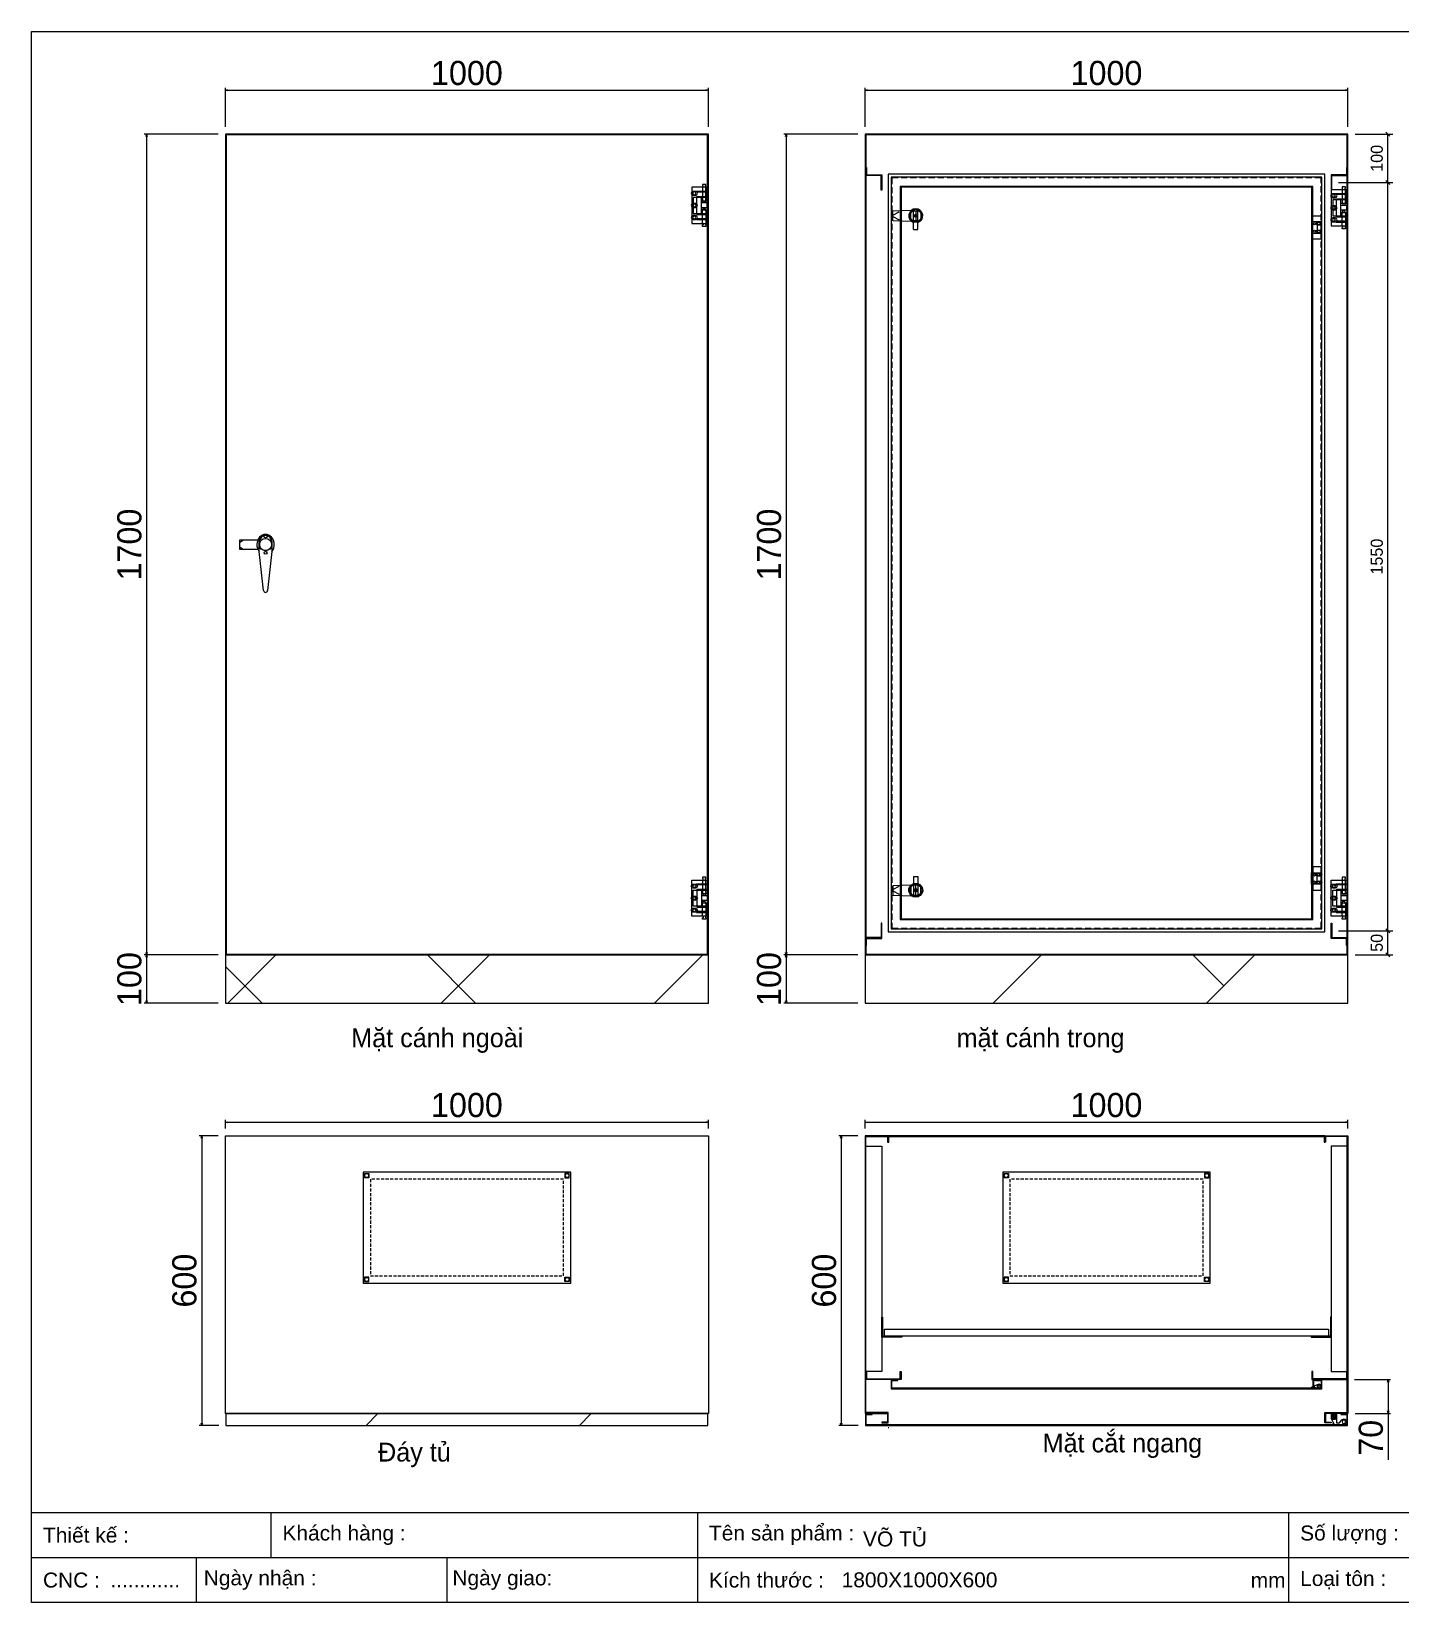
# Model space of a CAD drawing. Header units: millimetres. Extents: x 0 to 4603, y 0 to 3254.
# Drawn here: x 0 to 2836, y 0 to 3254 of the extents above; entities that cross this region are included whole.
import ezdxf

# ---------------------------------------------------------------- set-up
doc = ezdxf.new("R2010")
doc.units = ezdxf.units.MM
doc.linetypes.add('HIDDEN', pattern=[9.525, 6.35, -3.175])
doc.linetypes.add('HIDDENX2', pattern=[19.05, 12.7, -6.35])
for name, color, linetype in [('DIM', 253, 'Continuous'), ('Ghi chu', 7, 'Continuous'), ('HEATER', 1, 'Continuous')]:
    doc.layers.add(name, color=color, linetype=linetype)
doc.styles.add('Arial', font='arial.ttf')
doc.dimstyles.new('CNC', dxfattribs={"dimtxt": 50, "dimasz": 5, "dimexe": 5, "dimexo": 15, "dimgap": 10, "dimtad": 1, "dimdec": 0, "dimtxsty": 'Standard', "dimblk": 'OPEN30', "dimcen": 10, "dimclrd": 5, "dimclre": 5, "dimclrt": 3, "dimazin": 3, "dimtfac": 1, "dimtdec": 0, "dimtmove": 0, "dimatfit": 3, "dimldrblk": 'ARCHTICK', "dimlwd": 9, "dimlwe": 9})
doc.dimstyles.new('Dim-25', dxfattribs={"dimtxt": 25, "dimasz": 8, "dimexe": 10, "dimexo": 15, "dimgap": 10, "dimtad": 1, "dimdec": 0, "dimtxsty": 'Standard', "dimblk": 'OBLIQUE', "dimcen": 10, "dimclrd": 5, "dimclre": 5, "dimclrt": 3, "dimazin": 3, "dimtfac": 1, "dimtdec": 0, "dimtmove": 0, "dimatfit": 3, "dimldrblk": 'OBLIQUE', "dimlwd": 9, "dimlwe": 9})

# ---------------------------------------------------------------- blocks, each defined once
blk = doc.blocks.new('*D1')
at = {"color": 0, "linetype": 'ByBlock', "lineweight": -2}
for p, q in [((401.9, 3132.6), (406.9, 3133.9)), ((406.9, 3131.2), (401.9, 3132.6)), ((401.9, 3132.6), (406.9, 3132.6)), ((1396.9, 3133.9), (1401.9, 3132.6)), ((1401.9, 3132.6), (1396.9, 3131.2)), ((1401.9, 3132.6), (1396.9, 3132.6))]:
    blk.add_line(p, q, dxfattribs=at)
at = {"layer": 'Defpoints', "color": 0, "transparency": 16777216}
for p in [(1401.9, 3132.6), (401.9, 3041.6), (1401.9, 3041.6)]:
    blk.add_point(p, dxfattribs=at)
at = {"layer": 'DIM', "color": 5, "lineweight": 9, "transparency": 16777216}
for p, q in [((401.9, 3056.6), (401.9, 3137.6)), ((406.9, 3132.6), (1396.9, 3132.6)), ((1401.9, 3056.6), (1401.9, 3137.6))]:
    blk.add_line(p, q, dxfattribs=at)
at = {"layer": 'DIM', "color": 3, "transparency": 16777216, "insert": (901.9, 3168.1), "char_height": 50, "attachment_point": 5}
blk.add_mtext('1000', dxfattribs=at)
blk = doc.blocks.new('_ArchTick')
at = {"color": 0, "const_width": 0.15}
blk.add_lwpolyline([(-0.5, -0.5), (0.5, 0.5)], dxfattribs=at)
blk = doc.blocks.new('_Open30')
at = {"color": 0, "linetype": 'ByBlock', "lineweight": -2}
for p, q in [((-1, 0.27), (0, 0)), ((0, 0), (-1, -0.27)), ((0, 0), (-1, 0))]:
    blk.add_line(p, q, dxfattribs=at)
blk = doc.blocks.new('*D2')
at = {"color": 0, "linetype": 'ByBlock', "lineweight": -2}
for p, q in [((237.3, 3036.6), (238.6, 3041.6)), ((238.6, 3041.6), (239.9, 3036.6)), ((238.6, 3041.6), (238.6, 3036.6)), ((238.6, 1341.6), (237.3, 1346.6)), ((239.9, 1346.6), (238.6, 1341.6)), ((238.6, 1341.6), (238.6, 1346.6))]:
    blk.add_line(p, q, dxfattribs=at)
at = {"layer": 'Defpoints', "color": 0, "transparency": 16777216}
for p in [(401.9, 3041.6), (238.6, 1341.6), (401.9, 1341.6)]:
    blk.add_point(p, dxfattribs=at)
at = {"layer": 'DIM', "color": 5, "lineweight": 9, "transparency": 16777216}
for p, q in [((386.9, 3041.6), (233.6, 3041.6)), ((238.6, 3036.6), (238.6, 1346.6)), ((386.9, 1341.6), (233.6, 1341.6))]:
    blk.add_line(p, q, dxfattribs=at)
at = {"layer": 'DIM', "color": 3, "transparency": 16777216, "insert": (203.1, 2191.6), "char_height": 50, "attachment_point": 5, "rotation": 90}
blk.add_mtext('1700', dxfattribs=at)
blk = doc.blocks.new('*D3')
at = {"color": 0, "linetype": 'ByBlock', "lineweight": -2}
for p, q in [((237.3, 1336.6), (238.6, 1341.6)), ((238.6, 1341.6), (239.9, 1336.6)), ((238.6, 1341.6), (238.6, 1336.6)), ((238.6, 1241.6), (237.3, 1246.6)), ((239.9, 1246.6), (238.6, 1241.6)), ((238.6, 1241.6), (238.6, 1246.6))]:
    blk.add_line(p, q, dxfattribs=at)
at = {"layer": 'Defpoints', "color": 0, "transparency": 16777216}
for p in [(238.6, 1341.6), (238.6, 1241.6), (401.9, 1241.6)]:
    blk.add_point(p, dxfattribs=at)
at = {"layer": 'DIM', "color": 5, "lineweight": 9, "transparency": 16777216}
for p, q in [((238.6, 1336.6), (238.6, 1246.6)), ((253.6, 1341.6), (243.6, 1341.6)), ((386.9, 1241.6), (233.6, 1241.6))]:
    blk.add_line(p, q, dxfattribs=at)
at = {"layer": 'DIM', "color": 3, "transparency": 16777216, "insert": (203.1, 1291.6), "char_height": 50, "attachment_point": 5, "rotation": 90}
blk.add_mtext('100', dxfattribs=at)
blk = doc.blocks.new('*D4')
at = {"color": 0, "linetype": 'ByBlock', "lineweight": -2}
for p, q in [((351.2, 961.9), (352.6, 966.9)), ((352.6, 966.9), (353.9, 961.9)), ((352.6, 966.9), (352.6, 961.9)), ((352.6, 366.9), (351.2, 371.9)), ((353.9, 371.9), (352.6, 366.9)), ((352.6, 366.9), (352.6, 371.9))]:
    blk.add_line(p, q, dxfattribs=at)
at = {"layer": 'Defpoints', "color": 0, "transparency": 16777216}
for p in [(401.9, 966.9), (352.6, 366.9), (402.9, 366.9)]:
    blk.add_point(p, dxfattribs=at)
at = {"layer": 'DIM', "color": 5, "lineweight": 9, "transparency": 16777216}
for p, q in [((386.9, 966.9), (347.6, 966.9)), ((352.6, 961.9), (352.6, 371.9)), ((387.9, 366.9), (347.6, 366.9))]:
    blk.add_line(p, q, dxfattribs=at)
at = {"layer": 'DIM', "color": 3, "transparency": 16777216, "insert": (317, 666.9), "char_height": 50, "attachment_point": 5, "rotation": 90}
blk.add_mtext('600', dxfattribs=at)
blk = doc.blocks.new('MS308-2-1')
at = {"color": 1}
for p, q in [((-53, 4.6), (-46, 10)), ((-13.3, -14.2), (-13.3, 6.7)), ((-12.3, 6.7), (-12.3, -6.9)), ((12.3, 6.7), (12.3, -6.9)), ((13.3, 6.7), (13.3, -14.2)), ((-53, -4.6), (-46, -10)), ((-4, -95), (-13.3, -14.2)), ((13.3, -14.2), (4, -95))]:
    blk.add_line(p, q, dxfattribs=at)
blk.add_lwpolyline([(-15.8, -10), (-53, -10), (-53, 10), (-15.8, 10)], dxfattribs=at)
for centre, radius, start, end in [((0, 6.7), 13.3, 0, 180), ((0, 6.7), 12.3, 0, 180), ((0, 5.9), 17.7, 226.184, 313.816), ((0, -95), 4, 180, 0)]:
    blk.add_arc(centre, radius, start, end, dxfattribs=at)
blk.add_ellipse((0, 0), major_axis=(0, 21), ratio=0.857143, start_param=3.972003, end_param=8.594367, dxfattribs=at)
blk = doc.blocks.new('*D5')
at = {"color": 0, "linetype": 'ByBlock', "lineweight": -2}
for p, q in [((401.9, 994.8), (406.9, 996.1)), ((406.9, 993.4), (401.9, 994.8)), ((401.9, 994.8), (406.9, 994.8)), ((1396.9, 996.1), (1401.9, 994.8)), ((1401.9, 994.8), (1396.9, 993.4)), ((1401.9, 994.8), (1396.9, 994.8))]:
    blk.add_line(p, q, dxfattribs=at)
at = {"layer": 'Defpoints', "color": 0, "transparency": 16777216}
for p in [(1401.9, 994.8), (401.9, 966.9), (1401.9, 966.9)]:
    blk.add_point(p, dxfattribs=at)
at = {"layer": 'DIM', "color": 5, "lineweight": 9, "transparency": 16777216}
for p, q in [((401.9, 981.9), (401.9, 999.8)), ((406.9, 994.8), (1396.9, 994.8)), ((1401.9, 981.9), (1401.9, 999.8))]:
    blk.add_line(p, q, dxfattribs=at)
at = {"layer": 'DIM', "color": 3, "transparency": 16777216, "insert": (901.9, 1030.3), "char_height": 50, "attachment_point": 5}
blk.add_mtext('1000', dxfattribs=at)
blk = doc.blocks.new('HL011-1-3')
at = {"color": 1}
for p, q in [((29.5, 81), (22.5, 81)), ((22.5, 81), (22.5, 78)), ((23.5, 78), (22.5, 78)), ((22.5, 75), (22.5, 49)), ((23.5, 75), (22.5, 75)), ((23.5, 75), (23.5, 78)), ((29.5, 78), (28.5, 78)), ((28.5, 75), (28.5, 78)), ((28.5, 75), (29.5, 75)), ((29.5, 78), (29.5, 81)), ((29.5, 49), (29.5, 75)), ((11, 56), (11, 19)), ((11, 56), (32, 56)), ((20, 54), (20, 21)), ((20, 47), (32, 47)), ((32, 42.5), (20, 42.5)), ((22.5, 49), (24, 44)), ((24, 44), (28, 44)), ((29.5, 49), (28, 44)), ((11, 19), (32, 19)), ((32, 32.5), (20, 32.5)), ((20, 28), (32, 28)), ((22.5, 26), (24, 31)), ((22.5, 0), (22.5, 26)), ((23.5, 0), (22.5, 0)), ((23.5, 0), (23.5, -3)), ((24, 31), (28, 31)), ((29.5, 26), (28, 31)), ((28.5, 0), (28.5, -3)), ((28.5, 0), (29.5, 0)), ((29.5, 26), (29.5, 0)), ((22.5, -6), (22.5, -3)), ((23.5, -3), (22.5, -3)), ((29.5, -6), (22.5, -6)), ((29.5, -3), (28.5, -3)), ((29.5, -3), (29.5, -6))]:
    blk.add_line(p, q, dxfattribs=at)
for points in [[(32, 19), (32, 0), (0, 0), (0, 75), (32, 75), (32, 56)], [(32, 28), (32, 21), (3, 21), (3, 54), (32, 54), (32, 47)], [(32, 42.5), (32, 32.5)]]:
    blk.add_lwpolyline(points, dxfattribs=at)
for points in [[(10, 67), (32, 67), (32, 65), (10, 65)], [(10, 8), (32, 8), (32, 10), (10, 10)]]:
    blk.add_lwpolyline(points, close=True, dxfattribs=at)
for centre in [(5.5, 62.5), (5.5, 37.5), (5.5, 12.5)]:
    blk.add_circle(centre, 3, dxfattribs=at)
blk = doc.blocks.new('*D6')
at = {"color": 0, "linetype": 'ByBlock', "lineweight": -2}
for p, q in [((1726.5, 3132.6), (1731.5, 3133.9)), ((1731.5, 3131.2), (1726.5, 3132.6)), ((1726.5, 3132.6), (1731.5, 3132.6)), ((2721.5, 3133.9), (2726.5, 3132.6)), ((2726.5, 3132.6), (2721.5, 3131.2)), ((2726.5, 3132.6), (2721.5, 3132.6))]:
    blk.add_line(p, q, dxfattribs=at)
at = {"layer": 'Defpoints', "color": 0, "transparency": 16777216}
for p in [(2726.5, 3132.6), (1726.5, 3041.6), (2726.5, 3041.6)]:
    blk.add_point(p, dxfattribs=at)
at = {"layer": 'DIM', "color": 5, "lineweight": 9, "transparency": 16777216}
for p, q in [((1726.5, 3056.6), (1726.5, 3137.6)), ((1731.5, 3132.6), (2721.5, 3132.6)), ((2726.5, 3056.6), (2726.5, 3137.6))]:
    blk.add_line(p, q, dxfattribs=at)
at = {"layer": 'DIM', "color": 3, "transparency": 16777216, "insert": (2226.5, 3168.1), "char_height": 50, "attachment_point": 5}
blk.add_mtext('1000', dxfattribs=at)
blk = doc.blocks.new('*D7')
at = {"color": 0, "linetype": 'ByBlock', "lineweight": -2}
for p, q in [((1562, 3036.6), (1563.3, 3041.6)), ((1563.3, 3041.6), (1564.6, 3036.6)), ((1563.3, 3041.6), (1563.3, 3036.6)), ((1563.3, 1341.6), (1562, 1346.6)), ((1564.6, 1346.6), (1563.3, 1341.6)), ((1563.3, 1341.6), (1563.3, 1346.6))]:
    blk.add_line(p, q, dxfattribs=at)
at = {"layer": 'Defpoints', "color": 0, "transparency": 16777216}
for p in [(1726.5, 3041.6), (1563.3, 1341.6), (1726.5, 1341.6)]:
    blk.add_point(p, dxfattribs=at)
at = {"layer": 'DIM', "color": 5, "lineweight": 9, "transparency": 16777216}
for p, q in [((1711.5, 3041.6), (1558.3, 3041.6)), ((1563.3, 3036.6), (1563.3, 1346.6)), ((1711.5, 1341.6), (1558.3, 1341.6))]:
    blk.add_line(p, q, dxfattribs=at)
at = {"layer": 'DIM', "color": 3, "transparency": 16777216, "insert": (1527.8, 2191.6), "char_height": 50, "attachment_point": 5, "rotation": 90}
blk.add_mtext('1700', dxfattribs=at)
blk = doc.blocks.new('*D8')
at = {"color": 0, "linetype": 'ByBlock', "lineweight": -2}
for p, q in [((1562, 1336.6), (1563.3, 1341.6)), ((1563.3, 1341.6), (1564.6, 1336.6)), ((1563.3, 1341.6), (1563.3, 1336.6)), ((1563.3, 1241.6), (1562, 1246.6)), ((1564.6, 1246.6), (1563.3, 1241.6)), ((1563.3, 1241.6), (1563.3, 1246.6))]:
    blk.add_line(p, q, dxfattribs=at)
at = {"layer": 'Defpoints', "color": 0, "transparency": 16777216}
for p in [(1563.3, 1341.6), (1563.3, 1241.6), (1726.5, 1241.6)]:
    blk.add_point(p, dxfattribs=at)
at = {"layer": 'DIM', "color": 5, "lineweight": 9, "transparency": 16777216}
for p, q in [((1563.3, 1336.6), (1563.3, 1246.6)), ((1578.3, 1341.6), (1568.3, 1341.6)), ((1711.5, 1241.6), (1558.3, 1241.6))]:
    blk.add_line(p, q, dxfattribs=at)
at = {"layer": 'DIM', "color": 3, "transparency": 16777216, "insert": (1527.8, 1291.6), "char_height": 50, "attachment_point": 5, "rotation": 90}
blk.add_mtext('100', dxfattribs=at)
blk = doc.blocks.new('ovan6x9')
at = {"color": 2}
for p, q in [((2, 6), (8, 6)), ((2, 0), (8, 0))]:
    blk.add_line(p, q, dxfattribs=at)
for centre, start, end in [((2, 3), 90, 270), ((8, 3), 270, 90)]:
    blk.add_arc(centre, 3, start, end, dxfattribs=at)
blk = doc.blocks.new('HL036-1-1')
at = {"color": 1}
blk.add_line((9.5, 36.2), (9.5, 12.2), dxfattribs=at)
for points in [[(-2.5, 12.2), (17.5, 12.2), (17.5, 36.2), (-2.5, 36.2)], [(0, 48.5), (17.5, 48.5), (17.5, 0), (0, 0)]]:
    blk.add_lwpolyline(points, close=True, dxfattribs=at)
for centre, radius in [((3.5, 31.8), 2), ((12.7, 32.5), 2.5), ((3.5, 16.8), 2), ((12.7, 16), 2.5)]:
    blk.add_circle(centre, radius, dxfattribs=at)
blk = doc.blocks.new('SDGFGHGHG')
at = {"layer": 'HEATER'}
for p, q in [((860892.9, 570780.5), (860931.6, 570782)), ((860892.9, 570760.5), (860892.9, 570780.5)), ((860892.9, 570771.9), (860906.3, 570778.7)), ((860935.9, 570742), (860935.9, 570784.3)), ((860944.9, 570742), (860944.9, 570784.3)), ((860892.9, 570769.1), (860906.3, 570762.4)), ((860892.9, 570760.5), (860931.6, 570759.1)), ((860935.9, 570742), (860944.9, 570742)), ((860937.5, 570771.3), (860939.5, 570771.3)), ((860937.5, 570769.8), (860939.5, 570769.8)), ((860939.5, 570773.5), (860939.5, 570771.3)), ((860939.5, 570769.8), (860939.5, 570767.6)), ((860941.3, 570773.5), (860941.3, 570771.3)), ((860941.3, 570771.3), (860943.4, 570771.3)), ((860941.3, 570769.8), (860941.3, 570767.6)), ((860941.3, 570769.8), (860943.4, 570769.8))]:
    blk.add_line(p, q, dxfattribs=at)
blk.add_circle((860940.4, 570770.5), 3.08, dxfattribs=at)
blk.add_arc((860940.4, 570770.5), 14.5, 288.08, 251.92, dxfattribs=at)
blk = doc.blocks.new('SĐFHGGH')
at = {"layer": 'HEATER'}
for points in [[(860943.4, 570717), (860943.4, 570718.4), (860937.4, 570718.4), (860937.4, 570717)], [(860928.8, 570702.4), (860927.4, 570702.4), (860927.4, 570708.4), (860928.8, 570708.4)], [(860943.4, 570693.8), (860943.4, 570692.4), (860937.4, 570692.4), (860937.4, 570693.8)], [(860952.1, 570702.4), (860953.4, 570702.4), (860953.4, 570708.4), (860952.1, 570708.4)]]:
    blk.add_lwpolyline(points, dxfattribs=at)
for start, end in [(104.4775, 165.5225), (14.4775, 75.5225), (194.4775, 255.5225), (284.4775, 345.5225)]:
    blk.add_arc((860940.4, 570705.4), 12, start, end, dxfattribs=at)
blk = doc.blocks.new('MS722')
for name, p in [('SDGFGHGHG', (-860940.4, -570770.5)), ('SĐFHGGH', (-860940.4, -570705.4))]:
    blk.add_blockref(name, p)
blk = doc.blocks.new('KHUNG CHUẨN')
at = {"color": 7}
for p, q in [((19889.2, -28535.2), (16919.2, -28535.2)), ((17239.2, -28535.2), (17239.2, -28595.2)), ((17809.2, -28535.2), (17809.2, -28655.2)), ((18599.2, -28535.2), (18599.2, -28655.2)), ((18939.2, -28595.2), (16919.2, -28595.2)), ((17139.2, -28595.2), (17139.2, -28655.2)), ((17474.2, -28595.2), (17474.2, -28655.2))]:
    blk.add_line(p, q, dxfattribs=at)
blk.add_lwpolyline([(16919.2, -26555.2), (19889.2, -26555.2), (19889.2, -28655.2), (16919.2, -28655.2)], close=True, dxfattribs=at)
at = {"color": 2, "char_height": 20, "attachment_point": 4, "style": 'Arial'}
for s, insert, width in [('  Thiết kế :', (16919.2, -28565.2), 917.634), ('  Khách hàng :', (17239.2, -28565.2), 917.634), ('  Tên sản phẩm :', (17809.2, -28565.2), 917.634), ('  Số lượng :', (18599.2, -28565.2), 917.634), ('  CNC :', (16919.2, -28625.2), 917.634), ('  Ngày nhận :', (17134, -28625.2), 556.651), ('  Ngày giao:', (17466.3, -28625.2), 556.651), ('  Kích thước :', (17809.2, -28625.2), 917.634), ('mm', (18548.6, -28625.2), 73.831), ('  Loại tôn :', (18599.2, -28625.2), 917.634)]:
    blk.add_mtext(s, dxfattribs=dict(at, insert=insert, width=width))
at = {"color": 3, "style": 'Arial'}
for tag, p in [('#01', (17055.6, -28580.1)), ('#02', (17431.4, -28580.1)), ('#03', (18030.6, -28580.1)), ('#08', (18751.7, -28580.1)), ('#10', (19064.8, -28580.1)), ('#04', (17024.8, -28634.6)), ('#05', (17308.5, -28633)), ('#06', (17632.7, -28633.7)), ('#07', (18002, -28634.7)), ('#09', (18753.8, -28632.6)), ('#11', (19060.3, -28625.7)), ('#12', (19806.5, -28628.9))]:
    blk.add_attdef(tag, p, '', height=20, dxfattribs=at)
blk = doc.blocks.new('*D10')
at = {"color": 5, "lineweight": 9, "ltscale": 3, "transparency": 16777216}
for p, q in [((2707, 1391.6), (2819.2, 1391.6)), ((2809.2, 1341.6), (2809.2, 1391.6)), ((2741.5, 1341.6), (2819.2, 1341.6))]:
    blk.add_line(p, q, dxfattribs=at)
at = {"color": 0, "linetype": 'ByBlock', "lineweight": -2}
for p, q in [((2813.2, 1387.6), (2805.2, 1395.6)), ((2805.2, 1345.6), (2813.2, 1337.6))]:
    blk.add_line(p, q, dxfattribs=at)
at = {"layer": 'Defpoints', "color": 0, "ltscale": 3, "transparency": 16777216}
for p in [(2692, 1391.6), (2809.2, 1391.6), (2726.5, 1341.6)]:
    blk.add_point(p, dxfattribs=at)
at = {"color": 3, "ltscale": 3, "transparency": 16777216, "insert": (2786.4, 1366.6), "char_height": 25, "attachment_point": 5, "rotation": 90}
blk.add_mtext('50', dxfattribs=at)
blk = doc.blocks.new('_Oblique')
at = {"color": 0, "linetype": 'ByBlock', "lineweight": -2}
blk.add_line((-0.5, -0.5), (0.5, 0.5), dxfattribs=at)
blk = doc.blocks.new('*D11')
at = {"color": 5, "lineweight": 9, "ltscale": 3, "transparency": 16777216}
for p, q in [((2707, 2941.6), (2819.2, 2941.6)), ((2809.2, 1391.6), (2809.2, 2941.6)), ((2707, 1391.6), (2819.2, 1391.6))]:
    blk.add_line(p, q, dxfattribs=at)
at = {"color": 0, "linetype": 'ByBlock', "lineweight": -2}
for p, q in [((2813.2, 2937.6), (2805.2, 2945.6)), ((2805.2, 1395.6), (2813.2, 1387.6))]:
    blk.add_line(p, q, dxfattribs=at)
at = {"layer": 'Defpoints', "color": 0, "ltscale": 3, "transparency": 16777216}
for p in [(2692, 2941.6), (2809.2, 2941.6), (2692, 1391.6)]:
    blk.add_point(p, dxfattribs=at)
at = {"color": 3, "ltscale": 3, "transparency": 16777216, "insert": (2786.4, 2166.6), "char_height": 25, "attachment_point": 5, "rotation": 90}
blk.add_mtext('1550', dxfattribs=at)
blk = doc.blocks.new('*D12')
at = {"color": 5, "lineweight": 9, "ltscale": 3, "transparency": 16777216}
for p, q in [((2741.5, 3041.6), (2819.2, 3041.6)), ((2809.2, 2941.6), (2809.2, 3041.6)), ((2707, 2941.6), (2819.2, 2941.6))]:
    blk.add_line(p, q, dxfattribs=at)
at = {"color": 0, "linetype": 'ByBlock', "lineweight": -2}
for p, q in [((2813.2, 3037.6), (2805.2, 3045.6)), ((2805.2, 2945.6), (2813.2, 2937.6))]:
    blk.add_line(p, q, dxfattribs=at)
at = {"layer": 'Defpoints', "color": 0, "ltscale": 3, "transparency": 16777216}
for p in [(2726.5, 3041.6), (2809.2, 3041.6), (2692, 2941.6)]:
    blk.add_point(p, dxfattribs=at)
at = {"color": 3, "ltscale": 3, "transparency": 16777216, "insert": (2786.4, 2991.6), "char_height": 25, "attachment_point": 5, "rotation": 90}
blk.add_mtext('100', dxfattribs=at)
blk = doc.blocks.new('*D13')
at = {"color": 0, "linetype": 'ByBlock', "lineweight": -2}
for p, q in [((1675.9, 961.9), (1677.3, 966.9)), ((1677.3, 966.9), (1678.6, 961.9)), ((1677.3, 966.9), (1677.3, 961.9)), ((1677.3, 366.9), (1675.9, 371.9)), ((1678.6, 371.9), (1677.3, 366.9)), ((1677.3, 366.9), (1677.3, 371.9))]:
    blk.add_line(p, q, dxfattribs=at)
at = {"layer": 'Defpoints', "color": 0, "transparency": 16777216}
for p in [(1726.5, 966.9), (1677.3, 366.9), (1727.5, 366.9)]:
    blk.add_point(p, dxfattribs=at)
at = {"layer": 'DIM', "color": 5, "lineweight": 9, "transparency": 16777216}
for p, q in [((1711.5, 966.9), (1672.3, 966.9)), ((1677.3, 961.9), (1677.3, 371.9)), ((1712.5, 366.9), (1672.3, 366.9))]:
    blk.add_line(p, q, dxfattribs=at)
at = {"layer": 'DIM', "color": 3, "transparency": 16777216, "insert": (1641.7, 666.9), "char_height": 50, "attachment_point": 5, "rotation": 90}
blk.add_mtext('600', dxfattribs=at)
blk = doc.blocks.new('*D14')
at = {"color": 0, "linetype": 'ByBlock', "lineweight": -2}
for p, q in [((1726.5, 994.8), (1731.5, 996.1)), ((1731.5, 993.4), (1726.5, 994.8)), ((1726.5, 994.8), (1731.5, 994.8)), ((2721.5, 996.1), (2726.5, 994.8)), ((2726.5, 994.8), (2721.5, 993.4)), ((2726.5, 994.8), (2721.5, 994.8))]:
    blk.add_line(p, q, dxfattribs=at)
at = {"layer": 'Defpoints', "color": 0, "transparency": 16777216}
for p in [(2726.5, 994.8), (1726.5, 966.9), (2726.5, 966.9)]:
    blk.add_point(p, dxfattribs=at)
at = {"layer": 'DIM', "color": 5, "lineweight": 9, "transparency": 16777216}
for p, q in [((1726.5, 981.9), (1726.5, 999.8)), ((1731.5, 994.8), (2721.5, 994.8)), ((2726.5, 981.9), (2726.5, 999.8))]:
    blk.add_line(p, q, dxfattribs=at)
at = {"layer": 'DIM', "color": 3, "transparency": 16777216, "insert": (2226.5, 1030.3), "char_height": 50, "attachment_point": 5}
blk.add_mtext('1000', dxfattribs=at)
blk = doc.blocks.new('*D15')
at = {"color": 0, "linetype": 'ByBlock', "lineweight": -2}
for p, q in [((2808.4, 456.9), (2809.7, 461.9)), ((2809.7, 461.9), (2811, 456.9)), ((2809.7, 461.9), (2809.7, 456.9)), ((2809.7, 391.9), (2808.4, 396.9)), ((2811, 396.9), (2809.7, 391.9)), ((2809.7, 391.9), (2809.7, 396.9))]:
    blk.add_line(p, q, dxfattribs=at)
at = {"layer": 'Defpoints', "color": 0, "transparency": 16777216}
for p in [(2725, 461.9), (2726.5, 391.9), (2809.7, 391.9)]:
    blk.add_point(p, dxfattribs=at)
at = {"layer": 'DIM', "color": 5, "lineweight": 9, "transparency": 16777216}
for p, q in [((2740, 461.9), (2814.7, 461.9)), ((2809.7, 456.9), (2809.7, 396.9)), ((2741.5, 391.9), (2814.7, 391.9)), ((2809.7, 391.9), (2809.7, 295.8))]:
    blk.add_line(p, q, dxfattribs=at)
at = {"layer": 'DIM', "color": 3, "transparency": 16777216, "insert": (2774.2, 341.3), "char_height": 50, "attachment_point": 5, "rotation": 90}
blk.add_mtext('70', dxfattribs=at)
blk = doc.blocks.new('HL011-1-4')
h = blk.add_hatch()
h.set_pattern_fill('ANSI31', color=2, scale=0.5, style=0)
h.paths.add_polyline_path([(2.5, 0), (8.5, 0), (8.5, 12), (2.5, 12)])
at = {"color": 1}
for p, q in [((7, 23.5), (0, 10)), ((0, 0), (0, 10)), ((11, 0), (0, 0)), ((7, 23.5), (26, 23.5)), ((11, 0), (11, 19.5)), ((11, 19.5), (17, 19.5)), ((17, 19.5), (21.2, 13.9))]:
    blk.add_line(p, q, dxfattribs=at)
at = {"color": 2}
blk.add_lwpolyline([(2.5, 0), (2.5, 12), (8.5, 12), (8.5, 0)], dxfattribs=at)
at = {"color": 1}
blk.add_lwpolyline([(5.7, 21), (3, 21), (3, 23.5), (7, 23.5)], dxfattribs=at)
blk.add_circle((26, 17.5), 3.5, dxfattribs=at)
blk.add_arc((26, 17.5), 6, 216.8699, 90, dxfattribs=at)
blk = doc.blocks.new('HL036-1-2')
at = {"layer": 'Ghi chu', "color": 1}
for p, q in [((-3, 17.8), (-18.9, 17.8)), ((-18.9, 15.8), (-18.9, 17.8)), ((-12.1, 15.8), (-18.9, 15.8)), ((-16.4, 1), (-16.4, 14)), ((-15.6, 15), (-3.9, 17.7)), ((0, 0), (-15.4, 0)), ((-14.4, 3), (-14.4, 11.9)), ((0, 2), (-13.4, 2)), ((-13.1, 12.8), (-4.3, 9.8)), ((-6.2, 2), (-6.2, 0)), ((-1.2, 2), (-1.2, 0)), ((0, 0), (0, 2))]:
    blk.add_line(p, q, dxfattribs=at)
for radius in [4.1, 2.1]:
    blk.add_circle((-3, 13.7), radius, dxfattribs=at)
for centre, start, end in [((-15.4, 14), 102.9616, 180), ((-15.4, 1), 180, 270), ((-13.4, 11.9), 71.3254, 180), ((-13.4, 3), 180, 270)]:
    blk.add_arc(centre, 1, start, end, dxfattribs=at)

msp = doc.modelspace()

# ---------------------------------------------------------------- hatches: boundary and pattern name
at = {"ltscale": 3}
h = msp.add_hatch(dxfattribs=at)
h.set_pattern_fill('ANSI38', color=256, scale=50, style=0)
h.set_pattern_definition([(45, (0, -488394.37), (-220.97087, 220.97087), []), (135, (0, -488394.37), (-662.9126, 220.97087), [781.25, -468.75])])
h.paths.add_polyline_path([(401.9, 1241.6), (1401.9, 1241.6), (1401.9, 1341.6), (401.9, 1341.6)])
h = msp.add_hatch(dxfattribs=at)
h.set_pattern_fill('ANSI38', color=256, scale=50, style=0)
h.set_pattern_definition([(45, (53734.48, -488394.37), (-220.97087, 220.97087), []), (135, (53734.48, -488394.37), (-662.9126, 220.97087), [781.25, -468.75])])
h.paths.add_polyline_path([(1726.5, 1241.6), (2726.5, 1241.6), (2726.5, 1341.6), (1726.5, 1341.6)])
h = msp.add_hatch(dxfattribs=at)
h.set_pattern_fill('ANSI31', color=256, scale=200, style=0)
h.set_pattern_definition([(45, (0, -1953577.5), (-3535.534, 3535.534), [])])
h.paths.add_polyline_path([(686.9, 891.9), (686.9, 661.9), (1116.9, 661.9), (1116.9, 891.9)], flags=16)
h.paths.add_polyline_path([(401.9, 966.9), (1401.9, 966.9), (1401.9, 391.9), (401.9, 391.9)])
h = msp.add_hatch(dxfattribs=at)
h.set_pattern_fill('ANSI31', color=256, scale=100, angle=75, style=0)
h.set_pattern_definition([(195, (941564.3, -260056), (323.5238, -1207.4073), [])])
h.paths.add_polyline_path([(686.9, 891.9), (686.9, 661.9), (1116.9, 661.9), (1116.9, 891.9)])
h = msp.add_hatch(dxfattribs=at)
h.set_pattern_fill('ANSI31', color=256, scale=50, angle=90, style=0)
h.set_pattern_definition([(225, (498394.37, 0), (220.97087, -220.97087), [])])
h.paths.add_polyline_path([(1400.9, 390.9), (402.9, 390.9), (402.9, 366.9), (1400.9, 366.9)])

# ---------------------------------------------------------------- linework, layer by layer
for p, q in [((1831.5, 2882.8), (1831.5, 2862.3)), ((1831.5, 1465.3), (1831.5, 1485.8)), ((1774.5, 362.4), (1776, 362.4))]:
    msp.add_line(p, q, dxfattribs=at)
for points in [[(401.9, 1341.6), (1401.9, 1341.6), (1401.9, 3041.6), (401.9, 3041.6)], [(403.4, 1343.1), (1400.4, 1343.1), (1400.4, 3040.1), (403.4, 3040.1)], [(1726.5, 1341.6), (2726.5, 1341.6), (2726.5, 3041.6), (1726.5, 3041.6)], [(1728, 1343.1), (2725, 1343.1), (2725, 3040.1), (1728, 3040.1)], [(1774.5, 1389.6), (2678.5, 1389.6), (2678.5, 2958.6), (1774.5, 2958.6)], [(401.9, 1241.6), (1401.9, 1241.6), (1401.9, 1341.6), (401.9, 1341.6)], [(1726.5, 1241.6), (2726.5, 1241.6), (2726.5, 1341.6), (1726.5, 1341.6)], [(686.9, 891.9), (686.9, 661.9), (1116.9, 661.9), (1116.9, 891.9)], [(2011.5, 891.9), (2011.5, 661.9), (2441.5, 661.9), (2441.5, 891.9)]]:
    msp.add_lwpolyline(points, close=True)
at = {"color": 8}
for points in [[(1759.5, 2925.8), (1759.5, 2955.8), (1728, 2955.8), (1728, 2972.3), (1729.5, 2972.3), (1729.5, 2957.3), (1761, 2957.3), (1761, 2925.8)], [(2693.5, 2925.8), (2693.5, 2955.8), (2725, 2955.8), (2725, 2972.3), (2723.5, 2972.3), (2723.5, 2957.3), (2692, 2957.3), (2692, 2925.8)], [(1759.5, 1407.3), (1759.5, 1377.3), (1728, 1377.3), (1728, 1360.8), (1729.5, 1360.8), (1729.5, 1375.8), (1761, 1375.8), (1761, 1407.3)], [(2693.5, 1407.3), (2693.5, 1377.3), (2725, 1377.3), (2725, 1360.8), (2723.5, 1360.8), (2723.5, 1375.8), (2692, 1375.8), (2692, 1407.3)], [(1728, 945.4), (1761, 945.4), (1761, 478.4), (1728, 478.4)], [(2725, 945.4), (2692, 945.4), (2692, 478.4), (2725, 478.4)], [(1802.5, 550), (1761, 550), (1761, 591.5), (1762.5, 591.5), (1762.5, 551.5), (1802.5, 551.5)], [(2650.5, 550), (2692, 550), (2692, 591.5), (2690.5, 591.5), (2690.5, 551.5), (2650.5, 551.5)], [(1766.5, 566.5), (2686.5, 566.5), (2686.5, 551.5), (1766.5, 551.5)]]:
    msp.add_lwpolyline(points, close=True, dxfattribs=at)
at = {"color": 6}
for points in [[(1780.5, 1395.6), (2672.5, 1395.6), (2672.5, 2952.6), (1780.5, 2952.6)], [(2659, 460.1), (2671, 460.1), (2671, 444.1), (1782, 444.1), (1782, 460.1), (1794, 460.1), (1794, 461.6), (1780.5, 461.6), (1780.5, 442.6), (2672.5, 442.6), (2672.5, 461.6), (2659, 461.6)]]:
    msp.add_lwpolyline(points, close=True, dxfattribs=at)
at = {"color": 6, "linetype": 'HIDDENX2'}
msp.add_lwpolyline([(1782, 1397.1), (2671, 1397.1), (2671, 2951.1), (1782, 2951.1)], close=True, dxfattribs=at)
at = {"color": 3}
for points in [[(1799.5, 1414.6), (2653.5, 1414.6), (2653.5, 2933.6), (1799.5, 2933.6)], [(1801, 1416.1), (2652, 1416.1), (2652, 2932.1), (1801, 2932.1)], [(1729.5, 478.4), (1729.5, 463.4), (1799.5, 463.4), (1799.5, 478.4), (1801, 478.4), (1801, 461.9), (1728, 461.9), (1728, 478.4)], [(2723.5, 478.4), (2723.5, 463.4), (2653.5, 463.4), (2653.5, 478.4), (2652, 478.4), (2652, 461.9), (2725, 461.9), (2725, 478.4)]]:
    msp.add_lwpolyline(points, close=True, dxfattribs=at)
at = {"color": 2}
for points in [[(1370.4, 2923.1, 1), (1370.4, 2915.1), (1375.4, 2915.1, 1), (1375.4, 2923.1)], [(1370.4, 2898.1, 1), (1370.4, 2890.1), (1375.4, 2890.1, 1), (1375.4, 2898.1)], [(2695, 2918.1, 1), (2695, 2910.1), (2700, 2910.1, 1), (2700, 2918.1)], [(1370.4, 2873.1, 1), (1370.4, 2865.1), (1375.4, 2865.1, 1), (1375.4, 2873.1)], [(2695, 2893.1, 1), (2695, 2885.1), (2700, 2885.1, 1), (2700, 2893.1)], [(2695, 2868.1, 1), (2695, 2860.1), (2700, 2860.1, 1), (2700, 2868.1)], [(1370.4, 1480.1, -1), (1370.4, 1488.1), (1375.4, 1488.1, -1), (1375.4, 1480.1)], [(2695, 1480.1, -1), (2695, 1488.1), (2700, 1488.1, -1), (2700, 1480.1)], [(1370.4, 1455.1, -1), (1370.4, 1463.1), (1375.4, 1463.1, -1), (1375.4, 1455.1)], [(1370.4, 1430.1, -1), (1370.4, 1438.1), (1375.4, 1438.1, -1), (1375.4, 1430.1)], [(2695, 1455.1, -1), (2695, 1463.1), (2700, 1463.1, -1), (2700, 1455.1)], [(2695, 1430.1, -1), (2695, 1438.1), (2700, 1438.1, -1), (2700, 1430.1)]]:
    msp.add_lwpolyline(points, format="xyb", close=True, dxfattribs=at)
at = {"color": 2, "ltscale": 3}
for points in [[(1821.3, 2882.8), (1841.8, 2882.8), (1841.8, 2862.3), (1821.3, 2862.3)], [(1821.3, 1465.3), (1841.8, 1465.3), (1841.8, 1485.8), (1821.3, 1485.8)]]:
    msp.add_lwpolyline(points, close=True, dxfattribs=at)
at = {"ltscale": 3}
for points in [[(401.9, 966.9), (1401.9, 966.9), (1401.9, 391.9), (401.9, 391.9)], [(1400.9, 390.9), (402.9, 390.9), (402.9, 366.9), (1400.9, 366.9)]]:
    msp.add_lwpolyline(points, close=True, dxfattribs=at)
at = {"color": 7}
for points in [[(1761, 372.4), (1774.5, 372.4), (1774.5, 393.4), (1728, 393.4), (1728, 965.4), (1773, 965.4), (1773, 953.4), (1774.5, 953.4), (1774.5, 966.9), (1726.5, 966.9), (1726.5, 391.9), (1773, 391.9), (1773, 373.9), (1761, 373.9)], [(1776, 953.4), (1776, 965.4), (2677, 965.4), (2677, 953.4), (2678.5, 953.4), (2678.5, 966.9), (1774.5, 966.9), (1774.5, 953.4)], [(2692, 372.4), (2678.5, 372.4), (2678.5, 393.4), (2725, 393.4), (2725, 965.4), (2680, 965.4), (2680, 953.4), (2678.5, 953.4), (2678.5, 966.9), (2726.5, 966.9), (2726.5, 391.9), (2680, 391.9), (2680, 373.9), (2692, 373.9)], [(1741, 390.9), (1727.5, 390.9), (1727.5, 366.9), (2725.5, 366.9), (2725.5, 390.9), (2712, 390.9), (2712, 389.4), (2724, 389.4), (2724, 368.4), (1729, 368.4), (1729, 389.4), (1741, 389.4)]]:
    msp.add_lwpolyline(points, close=True, dxfattribs=at)
at = {"color": 2}
for points in [[(698.8, 880), (689.8, 880), (689.8, 889), (698.8, 889)], [(1105, 880), (1114, 880), (1114, 889), (1105, 889)], [(2023.4, 880), (2014.4, 880), (2014.4, 889), (2023.4, 889)], [(2429.6, 880), (2438.6, 880), (2438.6, 889), (2429.6, 889)], [(698.8, 673.8), (689.8, 673.8), (689.8, 664.8), (698.8, 664.8)], [(1105, 673.8), (1114, 673.8), (1114, 664.8), (1105, 664.8)], [(2023.4, 673.8), (2014.4, 673.8), (2014.4, 664.8), (2023.4, 664.8)], [(2429.6, 673.8), (2438.6, 673.8), (2438.6, 664.8), (2429.6, 664.8)]]:
    msp.add_lwpolyline(points, close=True, dxfattribs=at)
at = {"color": 2, "linetype": 'HIDDEN'}
for points in [[(701.9, 876.9), (701.9, 676.9), (1101.9, 676.9), (1101.9, 876.9)], [(2026.5, 876.9), (2026.5, 676.9), (2426.5, 676.9), (2426.5, 876.9)]]:
    msp.add_lwpolyline(points, close=True, dxfattribs=at)
at = {"color": 2}
for centre, radius in [((484.9, 2191.6), 12.5), ((484.9, 2208.6), 3), ((484.9, 2174.6), 3)]:
    msp.add_circle(centre, radius, dxfattribs=at)
at = {"color": 7}
for centre in [(694.3, 884.5), (1109.5, 884.5), (2018.9, 884.5), (2434.1, 884.5), (694.3, 669.3), (1109.5, 669.3), (2018.9, 669.3), (2434.1, 669.3)]:
    msp.add_circle(centre, 4, dxfattribs=at)

# ---------------------------------------------------------------- block references
at = {"color": 3}
ref = msp.add_blockref('KHUNG CHUẨN', (-26220.8, 44408.7), dxfattribs=dict(at, xscale=1.549761562789171, yscale=1.549761562789171, zscale=1.549761562789171))
ref.add_attrib('#03', 'VÕ TỦ', (1722.3, 116.3), dxfattribs={"color": 3, "height": 31, "style": 'Arial'})
ref.add_attrib('#07', '1800X1000X600', (1678, 31.6), dxfattribs={"color": 3, "height": 30.995, "style": 'Arial'})
ref.add_attrib('#04', '............', (163.5, 31.8), dxfattribs={"color": 3, "height": 30.995, "style": 'Arial'})
at = {"color": 7, "xscale": -1, "rotation": 180}
for name, p in [('HL011-1-3', (1367.4, 2931.6)), ('HL011-1-3', (2692, 2926.6)), ('MS722', (1831.5, 1475.6)), ('HL036-1-1', (2653.5, 1524.1)), ('ovan6x9', (2661.2, 1511.1)), ('ovan6x9', (2661.2, 1494.6)), ('HL036-1-2', (2669.9, 461.9)), ('HL011-1-4', (2692, 391.9))]:
    msp.add_blockref(name, p, dxfattribs=at)
at = {"color": 7}
for name, p in [('MS722', (1831.5, 2872.6)), ('HL036-1-1', (2653.5, 2824.1)), ('ovan6x9', (2661.2, 2853.6)), ('ovan6x9', (2661.2, 2837.1)), ('MS308-2-1', (484.9, 2191.6)), ('HL011-1-3', (1367.4, 1421.6)), ('HL011-1-3', (2692, 1421.6))]:
    msp.add_blockref(name, p, dxfattribs=at)

# ---------------------------------------------------------------- texts
at = {"color": 2, "char_height": 39, "attachment_point": 5}
for s, insert, width in [('Mặt cánh ngoài', (840.5, 1164), 1025), ('mặt cánh trong', (2089.9, 1164), 775), ('Mặt cắt ngang', (2259.4, 324.7), 775), ('Đáy tủ', (793.2, 305.8), 775)]:
    msp.add_mtext(s, dxfattribs=dict(at, insert=insert, width=width))

# ---------------------------------------------------------------- dimensions: what is measured, and where the dimension line sits
at = {"ltscale": 3}
for base, p1, p2, picture, middle in [((2809.2, 3041.6), (2692, 2941.6), (2726.5, 3041.6), '*D12', (2786.4, 2991.6)), ((2809.2, 2941.6), (2692, 1391.6), (2692, 2941.6), '*D11', (2786.4, 2166.6))]:
    dim = msp.add_linear_dim(base=base, p1=p1, p2=p2, angle=90, dimstyle='Dim-25', dxfattribs=at)
    dim.commit()
    dim.dimension.update_dxf_attribs({"geometry": picture, "text_midpoint": middle})
dim = msp.add_linear_dim(base=(2809.2, 1391.6), p1=(2726.5, 1341.6), p2=(2692, 1391.6), angle=90, dimstyle='Dim-25', dxfattribs=at)
dim.commit()
dim.dimension.update_dxf_attribs({"geometry": '*D10', "text_midpoint": (2809.2, 1366.6), "dimtype": 160})
at = {"layer": 'DIM'}
for base, p1, p2, picture, middle in [((1401.9, 3132.6), (401.9, 3041.6), (1401.9, 3041.6), '*D1', (901.9, 3168.1)), ((2726.5, 3132.6), (1726.5, 3041.6), (2726.5, 3041.6), '*D6', (2226.5, 3168.1)), ((1401.9, 994.8), (401.9, 966.9), (1401.9, 966.9), '*D5', (901.9, 1030.3)), ((2726.5, 994.8), (1726.5, 966.9), (2726.5, 966.9), '*D14', (2226.5, 1030.3))]:
    dim = msp.add_linear_dim(base=base, p1=p1, p2=p2, dimstyle='CNC', dxfattribs=at)
    dim.commit()
    dim.dimension.update_dxf_attribs({"geometry": picture, "text_midpoint": middle})
for base, p1, p2, picture, middle in [((238.6, 1341.6), (401.9, 3041.6), (401.9, 1341.6), '*D2', (203.1, 2191.6)), ((1563.3, 1341.6), (1726.5, 3041.6), (1726.5, 1341.6), '*D7', (1527.8, 2191.6)), ((352.6, 366.9), (401.9, 966.9), (402.9, 366.9), '*D4', (317, 666.9)), ((1677.3, 366.9), (1726.5, 966.9), (1727.5, 366.9), '*D13', (1641.7, 666.9)), ((2809.7, 391.9), (2725, 461.9), (2726.5, 391.9), '*D15', (2774.2, 341.3))]:
    dim = msp.add_linear_dim(base=base, p1=p1, p2=p2, angle=90, dimstyle='CNC', dxfattribs=at)
    dim.commit()
    dim.dimension.update_dxf_attribs({"geometry": picture, "text_midpoint": middle})
for base, p1, p2, picture, middle in [((238.6, 1241.6), (238.6, 1341.6), (401.9, 1241.6), '*D3', (238.6, 1291.6)), ((1563.3, 1241.6), (1563.3, 1341.6), (1726.5, 1241.6), '*D8', (1563.3, 1291.6))]:
    dim = msp.add_linear_dim(base=base, p1=p1, p2=p2, angle=90, dimstyle='CNC', dxfattribs=at)
    dim.commit()
    dim.dimension.update_dxf_attribs({"geometry": picture, "text_midpoint": middle, "dimtype": 160})

doc.saveas('drawing.dxf')
